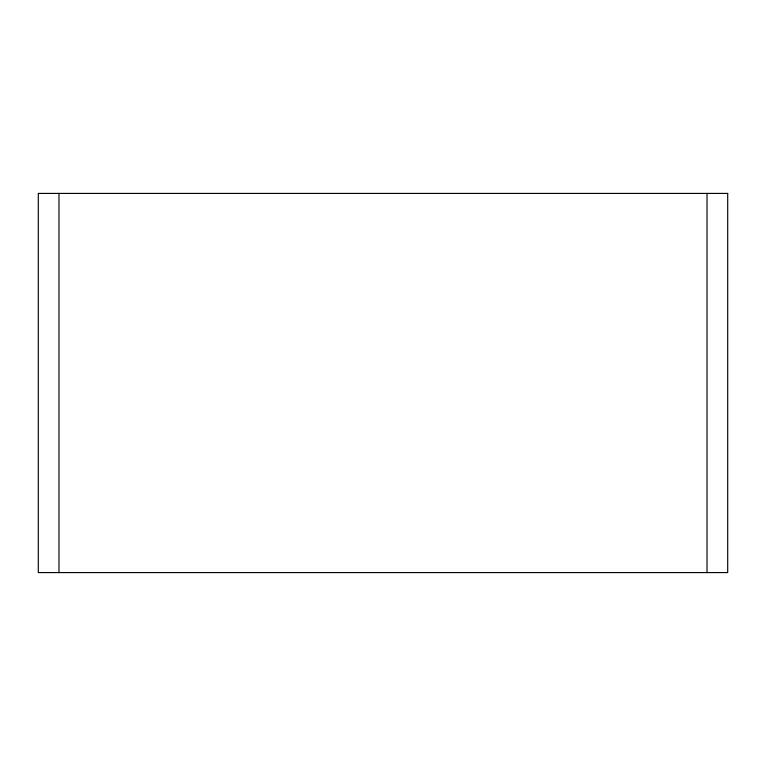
<?xml version="1.0" encoding="UTF-8"?>
<svg xmlns="http://www.w3.org/2000/svg" width="766" height="766" viewBox="0 0 766 766"><rect width="100%" height="100%" fill="white"/><g stroke="black" fill="none" stroke-linecap="round" stroke-linejoin="round"><path stroke-width="1.15" d="M707.018 193.415L707.018 572.585M58.982 193.415L58.982 572.585M727.7 193.415L38.3 193.415L38.3 572.585L727.7 572.585L727.7 193.415"/></g></svg>
